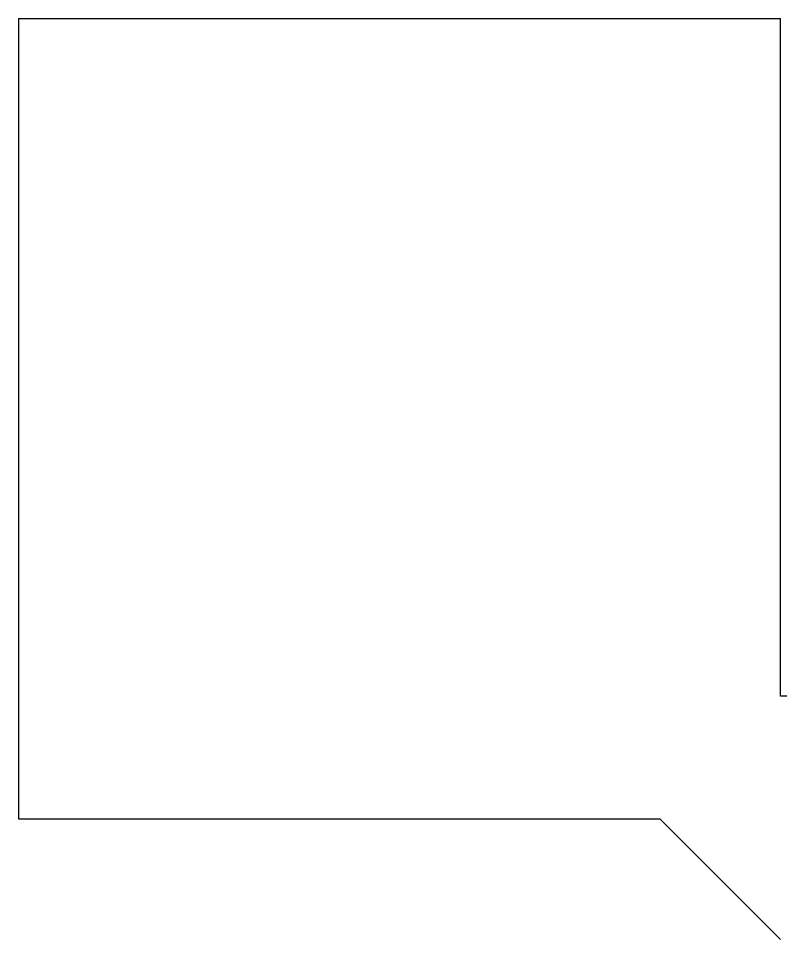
# Model space of a CAD drawing. Header units: inches. Extents: x 0 to 3310, y -908 to 1330.
# Drawn here: x 1078.9 to 1318.9, y -403.8 to -113.8 of the extents above; entities that cross this region are included whole.
import ezdxf

# ---------------------------------------------------------------- set-up
doc = ezdxf.new("R2010")
doc.units = ezdxf.units.IN
doc.header["$LTSCALE"] = 0.25
doc.header["$MEASUREMENT"] = 0
doc.layers.add('A-ROOF', color=2, linetype='CONTINUOUS')
doc.layers.add('A-WALL', color=5, linetype='CONTINUOUS')

msp = doc.modelspace()

# ---------------------------------------------------------------- linework, layer by layer
at = {"layer": 'A-ROOF'}
for p, q in [((1078.91, -113.8, 0), (1318.92, -113.8, 0)), ((1078.91, -113.8, 0), (1078.91, -365.8, 0)), ((1078.91, -365.8, 0), (1280.91, -365.8, 0)), ((1280.91, -365.8, 0), (1318.92, -403.81, 0))]:
    msp.add_line(p, q, dxfattribs=at)
at = {"layer": 'A-WALL'}
for p, q in [((1318.92, -327.18, 0), (1318.92, -113.8, 0)), ((1382.95, -327.18, 0), (1318.92, -327.18, 0))]:
    msp.add_line(p, q, dxfattribs=at)

doc.saveas('drawing.dxf')
